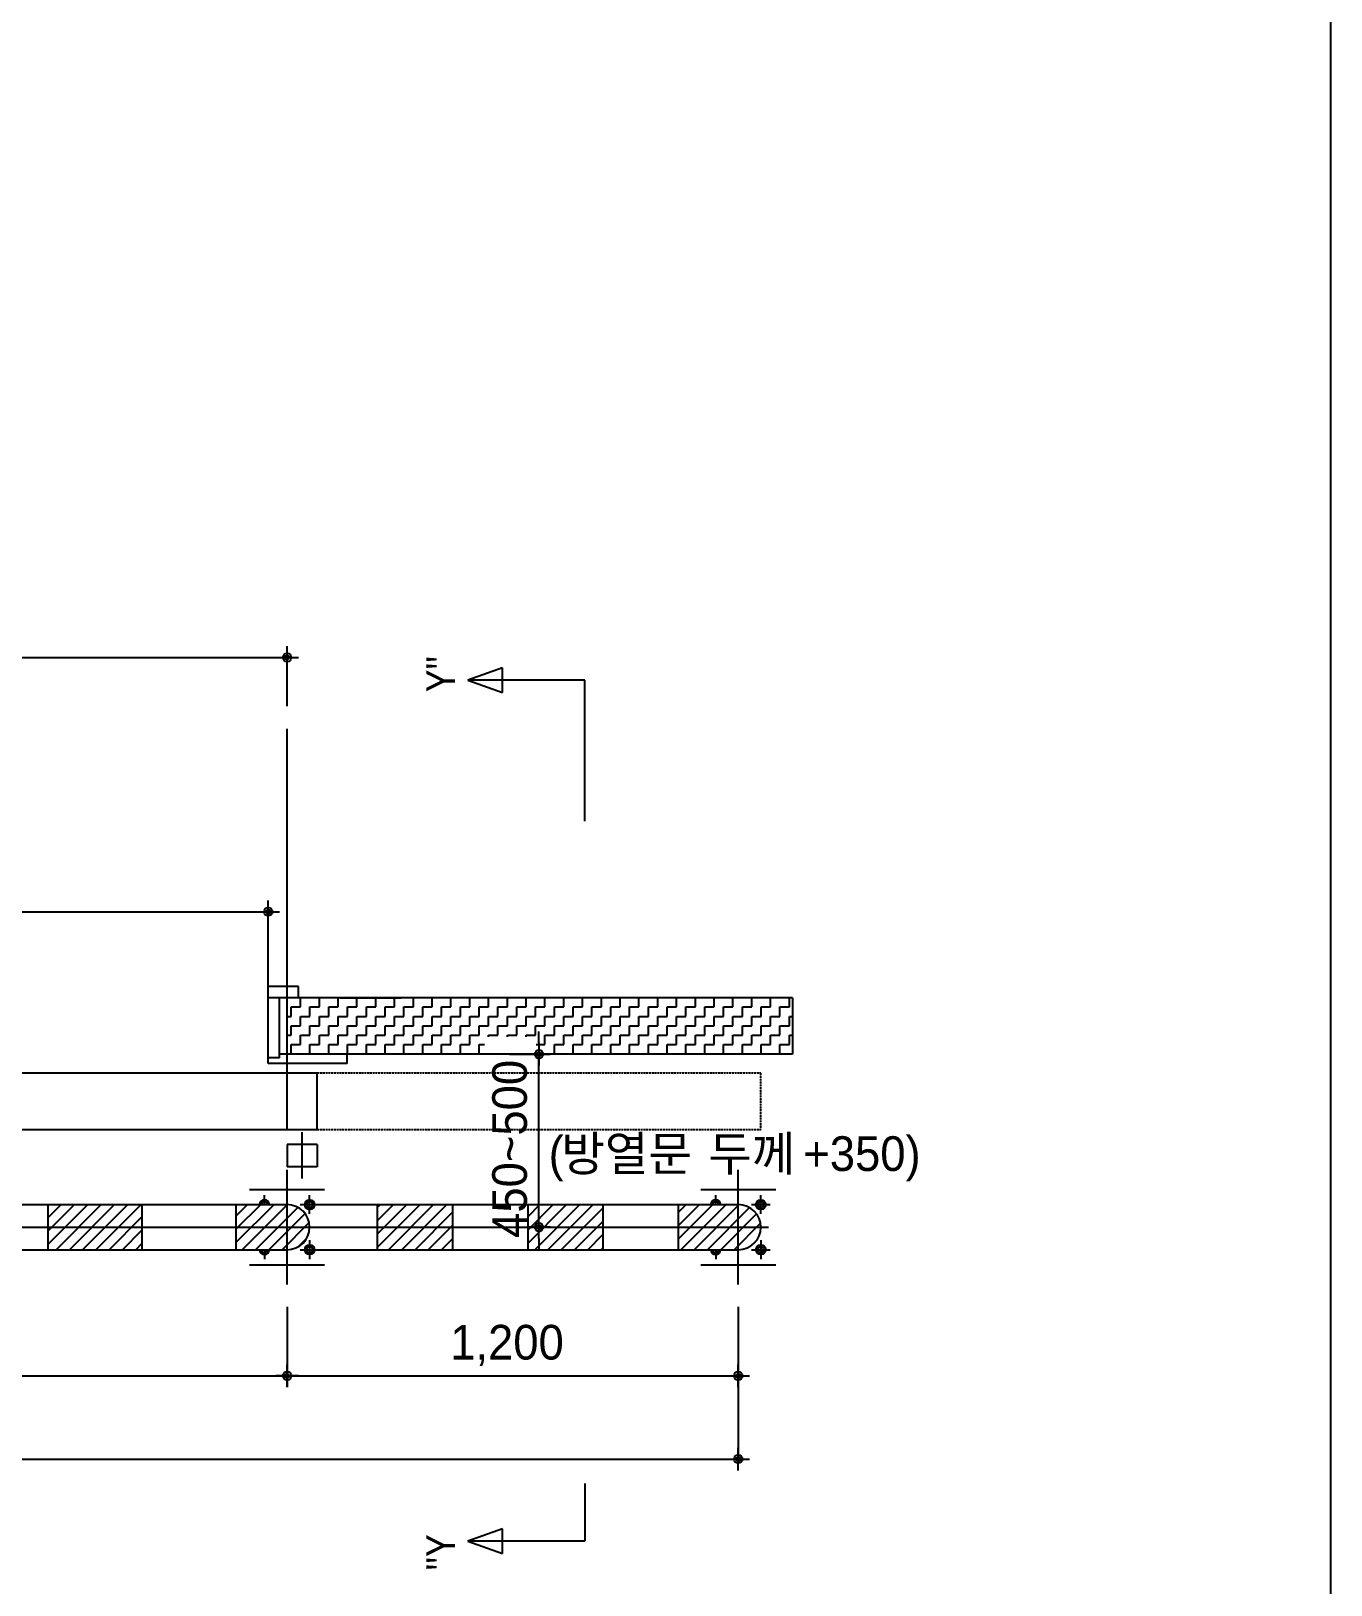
# Model space of a CAD drawing. Header units: millimetres. Extents: x 252735598 to 254973116, y 504272514 to 504550014.
# Drawn here: x 254864242 to 254887287, y 504298900 to 504326450 of the extents above; entities that cross this region are included whole.
import ezdxf

# ---------------------------------------------------------------- set-up
doc = ezdxf.new("R2010")
doc.units = ezdxf.units.MM
doc.linetypes.add('CENTER', pattern=[65, 60, -2, 1, -2])
doc.linetypes.add('DASHED2', pattern=[0.375, 0.25, -0.125])
for name, color, linetype in [('CON', 1, 'Continuous'), ('DIM', 7, 'Continuous'), ('HATCH', 8, 'Continuous'), ('STEEL', 5, 'Continuous'), ('text-1', 3, 'Continuous')]:
    doc.layers.add(name, color=color, linetype=linetype)
doc.styles.add('GHS', font='malgun.ttf')
doc.styles.add('JAS(HY울릉도M)', font='')
doc.styles.get('JAS(HY울릉도M)').set_extended_font_data('Dotum')

msp = doc.modelspace()

# ---------------------------------------------------------------- linework, layer by layer
for p, q in [((254872600.3, 504315160.5, 3333.3), (254871986.6, 504314942.1, 3333.3)), ((254869019.2, 504309147.7, 3333.3), (254869019.2, 504309310.4, 3333.3)), ((254869352.6, 504309147.7, 3333.3), (254869352.6, 504309310.4, 3333.3)), ((254869685.9, 504309147.7, 3333.3), (254869685.9, 504309310.4, 3333.3)), ((254870019.2, 504309147.7, 3333.3), (254870019.2, 504309310.4, 3333.3)), ((254870352.6, 504309147.7, 3333.3), (254870352.6, 504309310.4, 3333.3)), ((254870685.9, 504309147.7, 3333.3), (254870685.9, 504309310.4, 3333.3)), ((254871019.2, 504309147.7, 3333.3), (254871019.2, 504309310.4, 3333.3)), ((254871352.6, 504309147.7, 3333.3), (254871352.6, 504309310.4, 3333.3)), ((254871685.9, 504309147.7, 3333.3), (254871685.9, 504309310.4, 3333.3)), ((254872019.2, 504309147.7, 3333.3), (254872019.2, 504309310.4, 3333.3)), ((254872352.6, 504309147.7, 3333.3), (254872352.6, 504309310.4, 3333.3)), ((254872685.9, 504309147.7, 3333.3), (254872685.9, 504309310.4, 3333.3)), ((254873019.2, 504309147.7, 3333.3), (254873019.2, 504309310.4, 3333.3)), ((254873352.6, 504309147.7, 3333.3), (254873352.6, 504309310.4, 3333.3)), ((254873685.9, 504309147.7, 3333.3), (254873685.9, 504309310.4, 3333.3)), ((254874019.2, 504309147.7, 3333.3), (254874019.2, 504309310.4, 3333.3)), ((254874352.6, 504309147.7, 3333.3), (254874352.6, 504309310.4, 3333.3)), ((254874685.9, 504309147.7, 3333.3), (254874685.9, 504309310.4, 3333.3)), ((254875019.2, 504309147.7, 3333.3), (254875019.2, 504309310.4, 3333.3)), ((254875352.6, 504309147.7, 3333.3), (254875352.6, 504309310.4, 3333.3)), ((254875685.9, 504309147.7, 3333.3), (254875685.9, 504309310.4, 3333.3)), ((254876019.2, 504309147.7, 3333.3), (254876019.2, 504309310.4, 3333.3)), ((254876352.6, 504309147.7, 3333.3), (254876352.6, 504309310.4, 3333.3)), ((254876685.9, 504309147.7, 3333.3), (254876685.9, 504309310.4, 3333.3)), ((254877019.2, 504309147.7, 3333.3), (254877019.2, 504309310.4, 3333.3)), ((254877352.6, 504309147.7, 3333.3), (254877352.6, 504309310.4, 3333.3)), ((254877685.9, 504309147.7, 3333.3), (254877685.9, 504309310.4, 3333.3)), ((254877743, 504309310.4, 3333.3), (254877743, 504308310.4, 3333.3)), ((254868780.3, 504308981, 3333.3), (254868852.6, 504308981, 3333.3)), ((254868852.6, 504309147.7, 3333.3), (254869019.2, 504309147.7, 3333.3)), ((254868852.6, 504308981, 3333.3), (254868852.6, 504309147.7, 3333.3)), ((254869019.2, 504308981, 3333.3), (254869185.9, 504308981, 3333.3)), ((254869019.2, 504308814.3, 3333.3), (254869019.2, 504308981, 3333.3)), ((254869185.9, 504309147.7, 3333.3), (254869352.6, 504309147.7, 3333.3)), ((254869185.9, 504308981, 3333.3), (254869185.9, 504309147.7, 3333.3)), ((254869352.6, 504308981, 3333.3), (254869519.2, 504308981, 3333.3)), ((254869352.6, 504308814.3, 3333.3), (254869352.6, 504308981, 3333.3)), ((254869519.2, 504309147.7, 3333.3), (254869685.9, 504309147.7, 3333.3)), ((254869519.2, 504308981, 3333.3), (254869519.2, 504309147.7, 3333.3)), ((254869685.9, 504308981, 3333.3), (254869852.6, 504308981, 3333.3)), ((254869685.9, 504308814.3, 3333.3), (254869685.9, 504308981, 3333.3)), ((254869852.6, 504309147.7, 3333.3), (254870019.2, 504309147.7, 3333.3)), ((254869852.6, 504308981, 3333.3), (254869852.6, 504309147.7, 3333.3)), ((254870019.2, 504308981, 3333.3), (254870185.9, 504308981, 3333.3)), ((254870019.2, 504308814.3, 3333.3), (254870019.2, 504308981, 3333.3)), ((254870185.9, 504309147.7, 3333.3), (254870352.6, 504309147.7, 3333.3)), ((254870185.9, 504308981, 3333.3), (254870185.9, 504309147.7, 3333.3)), ((254870352.6, 504308981, 3333.3), (254870519.2, 504308981, 3333.3)), ((254870352.6, 504308814.3, 3333.3), (254870352.6, 504308981, 3333.3)), ((254870519.2, 504309147.7, 3333.3), (254870685.9, 504309147.7, 3333.3)), ((254870519.2, 504308981, 3333.3), (254870519.2, 504309147.7, 3333.3)), ((254870685.9, 504308981, 3333.3), (254870852.6, 504308981, 3333.3)), ((254870685.9, 504308814.3, 3333.3), (254870685.9, 504308981, 3333.3)), ((254870852.6, 504309147.7, 3333.3), (254871019.2, 504309147.7, 3333.3)), ((254870852.6, 504308981, 3333.3), (254870852.6, 504309147.7, 3333.3)), ((254871019.2, 504308981, 3333.3), (254871185.9, 504308981, 3333.3)), ((254871019.2, 504308814.3, 3333.3), (254871019.2, 504308981, 3333.3)), ((254871185.9, 504309147.7, 3333.3), (254871352.6, 504309147.7, 3333.3)), ((254871185.9, 504308981, 3333.3), (254871185.9, 504309147.7, 3333.3)), ((254871352.6, 504308981, 3333.3), (254871519.2, 504308981, 3333.3)), ((254871352.6, 504308814.3, 3333.3), (254871352.6, 504308981, 3333.3)), ((254871519.2, 504309147.7, 3333.3), (254871685.9, 504309147.7, 3333.3)), ((254871519.2, 504308981, 3333.3), (254871519.2, 504309147.7, 3333.3)), ((254871685.9, 504308981, 3333.3), (254871852.6, 504308981, 3333.3)), ((254871685.9, 504308814.3, 3333.3), (254871685.9, 504308981, 3333.3)), ((254871852.6, 504309147.7, 3333.3), (254872019.2, 504309147.7, 3333.3)), ((254871852.6, 504308981, 3333.3), (254871852.6, 504309147.7, 3333.3)), ((254872019.2, 504308981, 3333.3), (254872185.9, 504308981, 3333.3)), ((254872019.2, 504308814.3, 3333.3), (254872019.2, 504308981, 3333.3)), ((254872185.9, 504309147.7, 3333.3), (254872352.6, 504309147.7, 3333.3)), ((254872185.9, 504308981, 3333.3), (254872185.9, 504309147.7, 3333.3)), ((254872352.6, 504308981, 3333.3), (254872519.2, 504308981, 3333.3)), ((254872352.6, 504308814.3, 3333.3), (254872352.6, 504308981, 3333.3)), ((254872519.2, 504309147.7, 3333.3), (254872685.9, 504309147.7, 3333.3)), ((254872519.2, 504308981, 3333.3), (254872519.2, 504309147.7, 3333.3)), ((254872685.9, 504308981, 3333.3), (254872852.6, 504308981, 3333.3)), ((254872685.9, 504308814.3, 3333.3), (254872685.9, 504308981, 3333.3)), ((254872852.6, 504309147.7, 3333.3), (254873019.2, 504309147.7, 3333.3)), ((254872852.6, 504308981, 3333.3), (254872852.6, 504309147.7, 3333.3)), ((254873019.2, 504308981, 3333.3), (254873185.9, 504308981, 3333.3)), ((254873019.2, 504308814.3, 3333.3), (254873019.2, 504308981, 3333.3)), ((254873185.9, 504309147.7, 3333.3), (254873352.6, 504309147.7, 3333.3)), ((254873185.9, 504308981, 3333.3), (254873185.9, 504309147.7, 3333.3)), ((254873352.6, 504308981, 3333.3), (254873519.2, 504308981, 3333.3)), ((254873352.6, 504308814.3, 3333.3), (254873352.6, 504308981, 3333.3)), ((254873519.2, 504309147.7, 3333.3), (254873685.9, 504309147.7, 3333.3)), ((254873519.2, 504308981, 3333.3), (254873519.2, 504309147.7, 3333.3)), ((254873685.9, 504308981, 3333.3), (254873852.6, 504308981, 3333.3)), ((254873685.9, 504308814.3, 3333.3), (254873685.9, 504308981, 3333.3)), ((254873852.6, 504309147.7, 3333.3), (254874019.2, 504309147.7, 3333.3)), ((254873852.6, 504308981, 3333.3), (254873852.6, 504309147.7, 3333.3)), ((254874019.2, 504308981, 3333.3), (254874185.9, 504308981, 3333.3)), ((254874019.2, 504308814.3, 3333.3), (254874019.2, 504308981, 3333.3)), ((254874185.9, 504309147.7, 3333.3), (254874352.6, 504309147.7, 3333.3)), ((254874185.9, 504308981, 3333.3), (254874185.9, 504309147.7, 3333.3)), ((254874352.6, 504308981, 3333.3), (254874519.2, 504308981, 3333.3)), ((254874352.6, 504308814.3, 3333.3), (254874352.6, 504308981, 3333.3)), ((254874519.2, 504309147.7, 3333.3), (254874685.9, 504309147.7, 3333.3)), ((254874519.2, 504308981, 3333.3), (254874519.2, 504309147.7, 3333.3)), ((254874685.9, 504308981, 3333.3), (254874852.6, 504308981, 3333.3)), ((254874685.9, 504308814.3, 3333.3), (254874685.9, 504308981, 3333.3)), ((254874852.6, 504309147.7, 3333.3), (254875019.2, 504309147.7, 3333.3)), ((254874852.6, 504308981, 3333.3), (254874852.6, 504309147.7, 3333.3)), ((254875019.2, 504308981, 3333.3), (254875185.9, 504308981, 3333.3)), ((254875019.2, 504308814.3, 3333.3), (254875019.2, 504308981, 3333.3)), ((254875185.9, 504309147.7, 3333.3), (254875352.6, 504309147.7, 3333.3)), ((254875185.9, 504308981, 3333.3), (254875185.9, 504309147.7, 3333.3)), ((254875352.6, 504308981, 3333.3), (254875519.2, 504308981, 3333.3)), ((254875352.6, 504308814.3, 3333.3), (254875352.6, 504308981, 3333.3)), ((254875519.2, 504309147.7, 3333.3), (254875685.9, 504309147.7, 3333.3)), ((254875519.2, 504308981, 3333.3), (254875519.2, 504309147.7, 3333.3)), ((254875685.9, 504308981, 3333.3), (254875852.6, 504308981, 3333.3)), ((254875685.9, 504308814.3, 3333.3), (254875685.9, 504308981, 3333.3)), ((254875852.6, 504309147.7, 3333.3), (254876019.2, 504309147.7, 3333.3)), ((254875852.6, 504308981, 3333.3), (254875852.6, 504309147.7, 3333.3)), ((254876019.2, 504308981, 3333.3), (254876185.9, 504308981, 3333.3)), ((254876019.2, 504308814.3, 3333.3), (254876019.2, 504308981, 3333.3)), ((254876185.9, 504309147.7, 3333.3), (254876352.6, 504309147.7, 3333.3)), ((254876185.9, 504308981, 3333.3), (254876185.9, 504309147.7, 3333.3)), ((254876352.6, 504308981, 3333.3), (254876519.2, 504308981, 3333.3)), ((254876352.6, 504308814.3, 3333.3), (254876352.6, 504308981, 3333.3)), ((254876519.2, 504309147.7, 3333.3), (254876685.9, 504309147.7, 3333.3)), ((254876519.2, 504308981, 3333.3), (254876519.2, 504309147.7, 3333.3)), ((254876685.9, 504308981, 3333.3), (254876852.6, 504308981, 3333.3)), ((254876685.9, 504308814.3, 3333.3), (254876685.9, 504308981, 3333.3)), ((254876852.6, 504309147.7, 3333.3), (254877019.2, 504309147.7, 3333.3)), ((254876852.6, 504308981, 3333.3), (254876852.6, 504309147.7, 3333.3)), ((254877019.2, 504308981, 3333.3), (254877185.9, 504308981, 3333.3)), ((254877019.2, 504308814.3, 3333.3), (254877019.2, 504308981, 3333.3)), ((254877185.9, 504309147.7, 3333.3), (254877352.6, 504309147.7, 3333.3)), ((254877185.9, 504308981, 3333.3), (254877185.9, 504309147.7, 3333.3)), ((254877352.6, 504308981, 3333.3), (254877519.2, 504308981, 3333.3)), ((254877352.6, 504308814.3, 3333.3), (254877352.6, 504308981, 3333.3)), ((254877519.2, 504309147.7, 3333.3), (254877685.9, 504309147.7, 3333.3)), ((254877519.2, 504308981, 3333.3), (254877519.2, 504309147.7, 3333.3)), ((254877685.9, 504308981, 3333.3), (254877743, 504308981, 3333.3)), ((254877685.9, 504308814.3, 3333.3), (254877685.9, 504308981, 3333.3)), ((254868780.3, 504308647.7, 3333.3), (254868852.6, 504308647.7, 3333.3)), ((254868852.6, 504308814.3, 3333.3), (254869019.2, 504308814.3, 3333.3)), ((254868852.6, 504308647.7, 3333.3), (254868852.6, 504308814.3, 3333.3)), ((254869019.2, 504308647.7, 3333.3), (254869185.9, 504308647.7, 3333.3)), ((254869019.2, 504308481, 3333.3), (254869019.2, 504308647.7, 3333.3)), ((254869185.9, 504308814.3, 3333.3), (254869352.6, 504308814.3, 3333.3)), ((254869185.9, 504308647.7, 3333.3), (254869185.9, 504308814.3, 3333.3)), ((254869352.6, 504308647.7, 3333.3), (254869519.2, 504308647.7, 3333.3)), ((254869352.6, 504308481, 3333.3), (254869352.6, 504308647.7, 3333.3)), ((254869519.2, 504308814.3, 3333.3), (254869685.9, 504308814.3, 3333.3)), ((254869519.2, 504308647.7, 3333.3), (254869519.2, 504308814.3, 3333.3)), ((254869685.9, 504308647.7, 3333.3), (254869852.6, 504308647.7, 3333.3)), ((254869685.9, 504308481, 3333.3), (254869685.9, 504308647.7, 3333.3)), ((254869852.6, 504308814.3, 3333.3), (254870019.2, 504308814.3, 3333.3)), ((254869852.6, 504308647.7, 3333.3), (254869852.6, 504308814.3, 3333.3)), ((254870019.2, 504308647.7, 3333.3), (254870185.9, 504308647.7, 3333.3)), ((254870019.2, 504308481, 3333.3), (254870019.2, 504308647.7, 3333.3)), ((254870185.9, 504308814.3, 3333.3), (254870352.6, 504308814.3, 3333.3)), ((254870185.9, 504308647.7, 3333.3), (254870185.9, 504308814.3, 3333.3)), ((254870352.6, 504308647.7, 3333.3), (254870519.2, 504308647.7, 3333.3)), ((254870352.6, 504308481, 3333.3), (254870352.6, 504308647.7, 3333.3)), ((254870519.2, 504308814.3, 3333.3), (254870685.9, 504308814.3, 3333.3)), ((254870519.2, 504308647.7, 3333.3), (254870519.2, 504308814.3, 3333.3)), ((254870685.9, 504308647.7, 3333.3), (254870852.6, 504308647.7, 3333.3)), ((254870685.9, 504308481, 3333.3), (254870685.9, 504308647.7, 3333.3)), ((254870852.6, 504308814.3, 3333.3), (254871019.2, 504308814.3, 3333.3)), ((254870852.6, 504308647.7, 3333.3), (254870852.6, 504308814.3, 3333.3)), ((254871019.2, 504308647.7, 3333.3), (254871185.9, 504308647.7, 3333.3)), ((254871019.2, 504308481, 3333.3), (254871019.2, 504308647.7, 3333.3)), ((254871185.9, 504308814.3, 3333.3), (254871352.6, 504308814.3, 3333.3)), ((254871185.9, 504308647.7, 3333.3), (254871185.9, 504308814.3, 3333.3)), ((254871352.6, 504308647.7, 3333.3), (254871519.2, 504308647.7, 3333.3)), ((254871352.6, 504308481, 3333.3), (254871352.6, 504308647.7, 3333.3)), ((254871519.2, 504308814.3, 3333.3), (254871685.9, 504308814.3, 3333.3)), ((254871519.2, 504308647.7, 3333.3), (254871519.2, 504308814.3, 3333.3)), ((254871685.9, 504308647.7, 3333.3), (254871852.6, 504308647.7, 3333.3)), ((254871685.9, 504308481, 3333.3), (254871685.9, 504308647.7, 3333.3)), ((254871852.6, 504308814.3, 3333.3), (254872019.2, 504308814.3, 3333.3)), ((254871852.6, 504308647.7, 3333.3), (254871852.6, 504308814.3, 3333.3)), ((254872019.2, 504308647.7, 3333.3), (254872185.9, 504308647.7, 3333.3)), ((254872019.2, 504308481, 3333.3), (254872019.2, 504308647.7, 3333.3)), ((254872185.9, 504308814.3, 3333.3), (254872352.6, 504308814.3, 3333.3)), ((254872185.9, 504308647.7, 3333.3), (254872185.9, 504308814.3, 3333.3)), ((254872352.6, 504308647.7, 3333.3), (254872519.2, 504308647.7, 3333.3)), ((254872352.6, 504308619.6, 3333.3), (254872352.6, 504308647.7, 3333.3)), ((254872519.2, 504308814.3, 3333.3), (254872685.9, 504308814.3, 3333.3)), ((254872519.2, 504308647.7, 3333.3), (254872519.2, 504308814.3, 3333.3)), ((254872685.9, 504308647.7, 3333.3), (254872852.6, 504308647.7, 3333.3)), ((254872685.9, 504308619.6, 3333.3), (254872685.9, 504308647.7, 3333.3)), ((254872852.6, 504308814.3, 3333.3), (254873019.2, 504308814.3, 3333.3)), ((254872852.6, 504308647.7, 3333.3), (254872852.6, 504308814.3, 3333.3)), ((254873019.2, 504308647.7, 3333.3), (254873185.9, 504308647.7, 3333.3)), ((254873019.2, 504308619.6, 3333.3), (254873019.2, 504308647.7, 3333.3)), ((254873185.9, 504308814.3, 3333.3), (254873352.6, 504308814.3, 3333.3)), ((254873185.9, 504308647.7, 3333.3), (254873185.9, 504308814.3, 3333.3)), ((254873352.6, 504308647.7, 3333.3), (254873519.2, 504308647.7, 3333.3)), ((254873352.6, 504308481, 3333.3), (254873352.6, 504308647.7, 3333.3)), ((254873519.2, 504308814.3, 3333.3), (254873685.9, 504308814.3, 3333.3)), ((254873519.2, 504308647.7, 3333.3), (254873519.2, 504308814.3, 3333.3)), ((254873685.9, 504308647.7, 3333.3), (254873852.6, 504308647.7, 3333.3)), ((254873685.9, 504308481, 3333.3), (254873685.9, 504308647.7, 3333.3)), ((254873852.6, 504308814.3, 3333.3), (254874019.2, 504308814.3, 3333.3)), ((254873852.6, 504308647.7, 3333.3), (254873852.6, 504308814.3, 3333.3)), ((254874019.2, 504308647.7, 3333.3), (254874185.9, 504308647.7, 3333.3)), ((254874019.2, 504308481, 3333.3), (254874019.2, 504308647.7, 3333.3)), ((254874185.9, 504308814.3, 3333.3), (254874352.6, 504308814.3, 3333.3)), ((254874185.9, 504308647.7, 3333.3), (254874185.9, 504308814.3, 3333.3)), ((254874352.6, 504308647.7, 3333.3), (254874519.2, 504308647.7, 3333.3)), ((254874352.6, 504308481, 3333.3), (254874352.6, 504308647.7, 3333.3)), ((254874519.2, 504308814.3, 3333.3), (254874685.9, 504308814.3, 3333.3)), ((254874519.2, 504308647.7, 3333.3), (254874519.2, 504308814.3, 3333.3)), ((254874685.9, 504308647.7, 3333.3), (254874852.6, 504308647.7, 3333.3)), ((254874685.9, 504308481, 3333.3), (254874685.9, 504308647.7, 3333.3)), ((254874852.6, 504308814.3, 3333.3), (254875019.2, 504308814.3, 3333.3)), ((254874852.6, 504308647.7, 3333.3), (254874852.6, 504308814.3, 3333.3)), ((254875019.2, 504308647.7, 3333.3), (254875185.9, 504308647.7, 3333.3)), ((254875019.2, 504308481, 3333.3), (254875019.2, 504308647.7, 3333.3)), ((254875185.9, 504308814.3, 3333.3), (254875352.6, 504308814.3, 3333.3)), ((254875185.9, 504308647.7, 3333.3), (254875185.9, 504308814.3, 3333.3)), ((254875352.6, 504308647.7, 3333.3), (254875519.2, 504308647.7, 3333.3)), ((254875352.6, 504308481, 3333.3), (254875352.6, 504308647.7, 3333.3)), ((254875519.2, 504308814.3, 3333.3), (254875685.9, 504308814.3, 3333.3)), ((254875519.2, 504308647.7, 3333.3), (254875519.2, 504308814.3, 3333.3)), ((254875685.9, 504308647.7, 3333.3), (254875852.6, 504308647.7, 3333.3)), ((254875685.9, 504308481, 3333.3), (254875685.9, 504308647.7, 3333.3)), ((254875852.6, 504308814.3, 3333.3), (254876019.2, 504308814.3, 3333.3)), ((254875852.6, 504308647.7, 3333.3), (254875852.6, 504308814.3, 3333.3)), ((254876019.2, 504308647.7, 3333.3), (254876185.9, 504308647.7, 3333.3)), ((254876019.2, 504308481, 3333.3), (254876019.2, 504308647.7, 3333.3)), ((254876185.9, 504308814.3, 3333.3), (254876352.6, 504308814.3, 3333.3)), ((254876185.9, 504308647.7, 3333.3), (254876185.9, 504308814.3, 3333.3)), ((254876352.6, 504308647.7, 3333.3), (254876519.2, 504308647.7, 3333.3)), ((254876352.6, 504308481, 3333.3), (254876352.6, 504308647.7, 3333.3)), ((254876519.2, 504308814.3, 3333.3), (254876685.9, 504308814.3, 3333.3)), ((254876519.2, 504308647.7, 3333.3), (254876519.2, 504308814.3, 3333.3)), ((254876685.9, 504308647.7, 3333.3), (254876852.6, 504308647.7, 3333.3)), ((254876685.9, 504308481, 3333.3), (254876685.9, 504308647.7, 3333.3)), ((254876852.6, 504308814.3, 3333.3), (254877019.2, 504308814.3, 3333.3)), ((254876852.6, 504308647.7, 3333.3), (254876852.6, 504308814.3, 3333.3)), ((254877019.2, 504308647.7, 3333.3), (254877185.9, 504308647.7, 3333.3)), ((254877019.2, 504308481, 3333.3), (254877019.2, 504308647.7, 3333.3)), ((254877185.9, 504308814.3, 3333.3), (254877352.6, 504308814.3, 3333.3)), ((254877185.9, 504308647.7, 3333.3), (254877185.9, 504308814.3, 3333.3)), ((254877352.6, 504308647.7, 3333.3), (254877519.2, 504308647.7, 3333.3)), ((254877352.6, 504308481, 3333.3), (254877352.6, 504308647.7, 3333.3)), ((254877519.2, 504308814.3, 3333.3), (254877685.9, 504308814.3, 3333.3)), ((254877519.2, 504308647.7, 3333.3), (254877519.2, 504308814.3, 3333.3)), ((254877685.9, 504308647.7, 3333.3), (254877743, 504308647.7, 3333.3)), ((254877685.9, 504308481, 3333.3), (254877685.9, 504308647.7, 3333.3)), ((254868852.6, 504308481, 3333.3), (254869019.2, 504308481, 3333.3)), ((254868852.6, 504308314.3, 3333.3), (254868852.6, 504308481, 3333.3)), ((254869185.9, 504308481, 3333.3), (254869352.6, 504308481, 3333.3)), ((254869185.9, 504308314.3, 3333.3), (254869185.9, 504308481, 3333.3)), ((254869519.2, 504308481, 3333.3), (254869685.9, 504308481, 3333.3)), ((254869519.2, 504308314.3, 3333.3), (254869519.2, 504308481, 3333.3)), ((254869852.6, 504308481, 3333.3), (254870019.2, 504308481, 3333.3)), ((254869852.6, 504308314.3, 3333.3), (254869852.6, 504308481, 3333.3)), ((254870185.9, 504308481, 3333.3), (254870352.6, 504308481, 3333.3)), ((254870185.9, 504308314.3, 3333.3), (254870185.9, 504308481, 3333.3)), ((254870519.2, 504308481, 3333.3), (254870685.9, 504308481, 3333.3)), ((254870519.2, 504308314.3, 3333.3), (254870519.2, 504308481, 3333.3)), ((254870852.6, 504308481, 3333.3), (254871019.2, 504308481, 3333.3)), ((254870852.6, 504308314.3, 3333.3), (254870852.6, 504308481, 3333.3)), ((254871185.9, 504308481, 3333.3), (254871352.6, 504308481, 3333.3)), ((254871185.9, 504308314.3, 3333.3), (254871185.9, 504308481, 3333.3)), ((254871519.2, 504308481, 3333.3), (254871685.9, 504308481, 3333.3)), ((254871519.2, 504308314.3, 3333.3), (254871519.2, 504308481, 3333.3)), ((254871852.6, 504308481, 3333.3), (254872019.2, 504308481, 3333.3)), ((254871852.6, 504308314.3, 3333.3), (254871852.6, 504308481, 3333.3)), ((254872185.9, 504308481, 3333.3), (254872281, 504308481, 3333.3)), ((254872185.9, 504308314.3, 3333.3), (254872185.9, 504308481, 3333.3)), ((254873196.9, 504308481, 3333.3), (254873352.6, 504308481, 3333.3)), ((254873519.2, 504308481, 3333.3), (254873685.9, 504308481, 3333.3)), ((254873519.2, 504308314.3, 3333.3), (254873519.2, 504308481, 3333.3)), ((254873852.6, 504308481, 3333.3), (254874019.2, 504308481, 3333.3)), ((254873852.6, 504308314.3, 3333.3), (254873852.6, 504308481, 3333.3)), ((254874185.9, 504308481, 3333.3), (254874352.6, 504308481, 3333.3)), ((254874185.9, 504308314.3, 3333.3), (254874185.9, 504308481, 3333.3)), ((254874519.2, 504308481, 3333.3), (254874685.9, 504308481, 3333.3)), ((254874519.2, 504308314.3, 3333.3), (254874519.2, 504308481, 3333.3)), ((254874852.6, 504308481, 3333.3), (254875019.2, 504308481, 3333.3)), ((254874852.6, 504308314.3, 3333.3), (254874852.6, 504308481, 3333.3)), ((254875185.9, 504308481, 3333.3), (254875352.6, 504308481, 3333.3)), ((254875185.9, 504308314.3, 3333.3), (254875185.9, 504308481, 3333.3)), ((254875519.2, 504308481, 3333.3), (254875685.9, 504308481, 3333.3)), ((254875519.2, 504308314.3, 3333.3), (254875519.2, 504308481, 3333.3)), ((254875852.6, 504308481, 3333.3), (254876019.2, 504308481, 3333.3)), ((254875852.6, 504308314.3, 3333.3), (254875852.6, 504308481, 3333.3)), ((254876185.9, 504308481, 3333.3), (254876352.6, 504308481, 3333.3)), ((254876185.9, 504308314.3, 3333.3), (254876185.9, 504308481, 3333.3)), ((254876519.2, 504308481, 3333.3), (254876685.9, 504308481, 3333.3)), ((254876519.2, 504308314.3, 3333.3), (254876519.2, 504308481, 3333.3)), ((254876852.6, 504308481, 3333.3), (254877019.2, 504308481, 3333.3)), ((254876852.6, 504308314.3, 3333.3), (254876852.6, 504308481, 3333.3)), ((254877185.9, 504308481, 3333.3), (254877352.6, 504308481, 3333.3)), ((254877185.9, 504308314.3, 3333.3), (254877185.9, 504308481, 3333.3)), ((254877519.2, 504308481, 3333.3), (254877685.9, 504308481, 3333.3)), ((254877519.2, 504308314.3, 3333.3), (254877519.2, 504308481, 3333.3)), ((254868780.3, 504308314.3, 3333.3), (254868852.6, 504308314.3, 3333.3)), ((254869019.2, 504308314.3, 3333.3), (254869185.9, 504308314.3, 3333.3)), ((254869019.2, 504308310.4, 3333.3), (254869019.2, 504308314.3, 3333.3)), ((254869352.6, 504308314.3, 3333.3), (254869519.2, 504308314.3, 3333.3)), ((254869352.6, 504308310.4, 3333.3), (254869352.6, 504308314.3, 3333.3)), ((254869685.9, 504308314.3, 3333.3), (254869852.6, 504308314.3, 3333.3)), ((254869685.9, 504308310.4, 3333.3), (254869685.9, 504308314.3, 3333.3)), ((254870019.2, 504308314.3, 3333.3), (254870185.9, 504308314.3, 3333.3)), ((254870019.2, 504308310.4, 3333.3), (254870019.2, 504308314.3, 3333.3)), ((254870352.6, 504308314.3, 3333.3), (254870519.2, 504308314.3, 3333.3)), ((254870352.6, 504308310.4, 3333.3), (254870352.6, 504308314.3, 3333.3)), ((254870685.9, 504308314.3, 3333.3), (254870852.6, 504308314.3, 3333.3)), ((254870685.9, 504308310.4, 3333.3), (254870685.9, 504308314.3, 3333.3)), ((254871019.2, 504308314.3, 3333.3), (254871185.9, 504308314.3, 3333.3)), ((254871019.2, 504308310.4, 3333.3), (254871019.2, 504308314.3, 3333.3)), ((254871352.6, 504308314.3, 3333.3), (254871519.2, 504308314.3, 3333.3)), ((254871352.6, 504308310.4, 3333.3), (254871352.6, 504308314.3, 3333.3)), ((254871685.9, 504308314.3, 3333.3), (254871852.6, 504308314.3, 3333.3)), ((254871685.9, 504308310.4, 3333.3), (254871685.9, 504308314.3, 3333.3)), ((254872019.2, 504308314.3, 3333.3), (254872185.9, 504308314.3, 3333.3)), ((254872019.2, 504308310.4, 3333.3), (254872019.2, 504308314.3, 3333.3)), ((254873352.6, 504308314.3, 3333.3), (254873519.2, 504308314.3, 3333.3)), ((254873352.6, 504308310.4, 3333.3), (254873352.6, 504308314.3, 3333.3)), ((254873685.9, 504308314.3, 3333.3), (254873852.6, 504308314.3, 3333.3)), ((254873685.9, 504308310.4, 3333.3), (254873685.9, 504308314.3, 3333.3)), ((254874019.2, 504308314.3, 3333.3), (254874185.9, 504308314.3, 3333.3)), ((254874019.2, 504308310.4, 3333.3), (254874019.2, 504308314.3, 3333.3)), ((254874352.6, 504308314.3, 3333.3), (254874519.2, 504308314.3, 3333.3)), ((254874352.6, 504308310.4, 3333.3), (254874352.6, 504308314.3, 3333.3)), ((254874685.9, 504308314.3, 3333.3), (254874852.6, 504308314.3, 3333.3)), ((254874685.9, 504308310.4, 3333.3), (254874685.9, 504308314.3, 3333.3)), ((254875019.2, 504308314.3, 3333.3), (254875185.9, 504308314.3, 3333.3)), ((254875019.2, 504308310.4, 3333.3), (254875019.2, 504308314.3, 3333.3)), ((254875352.6, 504308314.3, 3333.3), (254875519.2, 504308314.3, 3333.3)), ((254875352.6, 504308310.4, 3333.3), (254875352.6, 504308314.3, 3333.3)), ((254875685.9, 504308314.3, 3333.3), (254875852.6, 504308314.3, 3333.3)), ((254875685.9, 504308310.4, 3333.3), (254875685.9, 504308314.3, 3333.3)), ((254876019.2, 504308314.3, 3333.3), (254876185.9, 504308314.3, 3333.3)), ((254876019.2, 504308310.4, 3333.3), (254876019.2, 504308314.3, 3333.3)), ((254876352.6, 504308314.3, 3333.3), (254876519.2, 504308314.3, 3333.3)), ((254876352.6, 504308310.4, 3333.3), (254876352.6, 504308314.3, 3333.3)), ((254876685.9, 504308314.3, 3333.3), (254876852.6, 504308314.3, 3333.3)), ((254876685.9, 504308310.4, 3333.3), (254876685.9, 504308314.3, 3333.3)), ((254877019.2, 504308314.3, 3333.3), (254877185.9, 504308314.3, 3333.3)), ((254877019.2, 504308310.4, 3333.3), (254877019.2, 504308314.3, 3333.3)), ((254877352.6, 504308314.3, 3333.3), (254877519.2, 504308314.3, 3333.3)), ((254877352.6, 504308310.4, 3333.3), (254877352.6, 504308314.3, 3333.3)), ((254877685.9, 504308314.3, 3333.3), (254877743, 504308314.3, 3333.3)), ((254877685.9, 504308310.4, 3333.3), (254877685.9, 504308314.3, 3333.3)), ((254872600.3, 504299892, 3333.3), (254871986.6, 504299673.7, 3333.3))]:
    msp.add_line(p, q)
at = {"layer": 'CON'}
for p, q in [((254872600.3, 504314723.8, 3333.3), (254872600.3, 504315160.5, 3333.3)), ((254874056.7, 504314942.1, 3333.3), (254871986.6, 504314942.1, 3333.3)), ((254871986.6, 504314942.1, 3333.3), (254872600.3, 504314723.8, 3333.3)), ((254874056.7, 504312443.7, 3333.3), (254874056.7, 504314942.1, 3333.3)), ((254868980.3, 504309510.4, 3333.3), (254868446.9, 504309510.4, 3333.3)), ((254868446.9, 504308143.7, 3333.3), (254868446.9, 504309510.4, 3333.3)), ((254868980.3, 504309310.4, 3333.3), (254868980.3, 504309510.4, 3333.3)), ((254877743, 504309310.4, 3333.3), (254868446.9, 504309310.4, 3333.3)), ((254877743, 504309310.4, 3333.3), (254868646.9, 504309310.4, 3333.3)), ((254868646.9, 504308243.7, 3333.3), (254868646.9, 504309310.4, 3333.3)), ((254868646.9, 504308243.7, 3333.3), (254868446.9, 504308243.7, 3333.3)), ((254869846.9, 504308143.7, 3333.3), (254868446.9, 504308143.7, 3333.3)), ((254877743, 504308310.4, 3333.3), (254868646.9, 504308310.4, 3333.3)), ((254869846.9, 504308143.7, 3333.3), (254869846.9, 504308310.4, 3333.3)), ((254851580.3, 504307977, 3333.3), (254869313.6, 504307977, 3333.3)), ((254869313.6, 504306977, 3333.3), (254869313.6, 504307977, 3333.3)), ((254851580.3, 504306977, 3333.3), (254869313.6, 504306977, 3333.3)), ((254868780.3, 504306710.4, 3333.3), (254868780.3, 504306310.4, 3333.3)), ((254869313.6, 504306710.4, 3333.3), (254868780.3, 504306710.4, 3333.3)), ((254869046.9, 504306105.4, 3333.3), (254869046.9, 504306927, 3333.3)), ((254869313.6, 504306710.4, 3333.3), (254869313.6, 504306310.4, 3333.3)), ((254869313.6, 504306310.4, 3333.3), (254868780.3, 504306310.4, 3333.3)), ((254852113.6, 504305643.7, 3333.3), (254868780.3, 504305643.7, 3333.3)), ((254864547.4, 504304843.7, 3333.3), (254864547.4, 504305643.7, 3333.3)), ((254866214, 504304843.7, 3333.3), (254866214, 504305643.7, 3333.3)), ((254867880.7, 504304843.7, 3333.3), (254867880.7, 504305643.7, 3333.3)), ((254869020.6, 504305643.7, 3333.3), (254876780.3, 504305643.7, 3333.3)), ((254870380.3, 504305643.7, 3333.3), (254870380.3, 504304843.7, 3333.3)), ((254871713.6, 504305643.7, 3333.3), (254871713.6, 504304843.7, 3333.3)), ((254873046.9, 504305643.7, 3333.3), (254873046.9, 504304843.7, 3333.3)), ((254874380.3, 504305643.7, 3333.3), (254874380.3, 504304843.7, 3333.3)), ((254874380.3, 504305643.7, 3333.3), (254874380.3, 504304843.7, 3333.3)), ((254874380.3, 504305643.7, 3333.3), (254874380.3, 504304843.7, 3333.3)), ((254875713.6, 504305643.7, 3333.3), (254875713.6, 504304843.7, 3333.3)), ((254875713.6, 504305643.7, 3333.3), (254875713.6, 504304843.7, 3333.3)), ((254852113.6, 504304843.7, 3333.3), (254868780.3, 504304843.7, 3333.3)), ((254869020.6, 504304843.7, 3333.3), (254876780.3, 504304843.7, 3333.3)), ((254874056.7, 504300697.9, 3333.3), (254874056.7, 504299673.7, 3333.3)), ((254872600.3, 504299455.3, 3333.3), (254872600.3, 504299892, 3333.3)), ((254871986.6, 504299673.7, 3333.3), (254872600.3, 504299455.3, 3333.3)), ((254874056.7, 504299673.7, 3333.3), (254871986.6, 504299673.7, 3333.3))]:
    msp.add_line(p, q, dxfattribs=at)
at = {"layer": 'CON', "color": 1, "linetype": 'CENTER'}
for p, q in [((254868780.3, 504306977, 3333.3), (254868780.3, 504314077.9, 3333.3)), ((254868780.3, 504304228.4, 3333.3), (254868780.3, 504306258.9, 3333.3)), ((254876780.3, 504304228.4, 3333.3), (254876780.3, 504306258.9, 3333.3)), ((254842854.3, 504305243.7, 3333.3), (254876780.3, 504305243.7, 3333.3))]:
    msp.add_line(p, q, dxfattribs=at)
at = {"layer": 'CON', "color": 252, "linetype": 'DASHED2', "ltscale": 2}
for p, q in [((254869313.6, 504307977, 3333.3), (254877180.3, 504307977, 3333.3)), ((254877180.3, 504306977, 3333.3), (254877180.3, 504307977, 3333.3)), ((254869313.6, 504306977, 3333.3), (254877180.3, 504306977, 3333.3))]:
    msp.add_line(p, q, dxfattribs=at)
at = {"layer": 'CON', "color": 3}
for p, q in [((254864547.4, 504305413.2, 3333.3), (254864777.8, 504305643.7, 3333.3)), ((254864547.4, 504305177.5, 3333.3), (254865013.5, 504305643.7, 3333.3)), ((254864547.4, 504304941.8, 3333.3), (254865249.2, 504305643.7, 3333.3)), ((254864684.9, 504304843.7, 3333.3), (254865484.9, 504305643.7, 3333.3)), ((254864920.6, 504304843.7, 3333.3), (254865720.6, 504305643.7, 3333.3)), ((254865156.3, 504304843.7, 3333.3), (254865956.3, 504305643.7, 3333.3)), ((254865392, 504304843.7, 3333.3), (254866192, 504305643.7, 3333.3)), ((254867880.7, 504305446.7, 3333.3), (254868077.7, 504305643.7, 3333.3)), ((254867880.7, 504305211, 3333.3), (254868313.4, 504305643.7, 3333.3)), ((254867880.7, 504304975.3, 3333.3), (254868549.1, 504305643.7, 3333.3)), ((254867984.8, 504304843.7, 3333.3), (254868780.3, 504305639.2, 3333.3)), ((254868220.5, 504304843.7, 3333.3), (254868971.7, 504305594.9, 3333.3)), ((254868780.3, 504305639.2, 3333.3), (254868784.7, 504305643.7, 3333.3)), ((254870380.3, 504305589.3, 3333.3), (254870434.7, 504305643.7, 3333.3)), ((254870380.3, 504305353.6, 3333.3), (254870670.4, 504305643.7, 3333.3)), ((254870380.3, 504305117.9, 3333.3), (254870906.1, 504305643.7, 3333.3)), ((254870380.3, 504304882.2, 3333.3), (254871141.8, 504305643.7, 3333.3)), ((254870577.5, 504304843.7, 3333.3), (254871377.5, 504305643.7, 3333.3)), ((254870813.2, 504304843.7, 3333.3), (254871613.2, 504305643.7, 3333.3)), ((254873046.9, 504305427.5, 3333.3), (254873263.1, 504305643.7, 3333.3)), ((254873046.9, 504305191.8, 3333.3), (254873498.8, 504305643.7, 3333.3)), ((254873046.9, 504304956.1, 3333.3), (254873734.5, 504305643.7, 3333.3)), ((254873170.2, 504304843.7, 3333.3), (254873970.2, 504305643.7, 3333.3)), ((254873405.9, 504304843.7, 3333.3), (254874205.9, 504305643.7, 3333.3)), ((254875713.6, 504305501.5, 3333.3), (254875855.8, 504305643.7, 3333.3)), ((254875713.6, 504305030.1, 3333.3), (254876327.2, 504305643.7, 3333.3)), ((254875713.6, 504305265.8, 3333.3), (254876091.5, 504305643.7, 3333.3)), ((254875762.9, 504304843.7, 3333.3), (254876562.9, 504305643.7, 3333.3)), ((254875998.6, 504304843.7, 3333.3), (254876798.2, 504305643.3, 3333.3)), ((254876234.3, 504304843.7, 3333.3), (254876980.6, 504305589.9, 3333.3)), ((254865627.7, 504304843.7, 3333.3), (254866214, 504305430, 3333.3)), ((254868456.2, 504304843.7, 3333.3), (254869098.5, 504305486, 3333.3)), ((254868691.9, 504304843.7, 3333.3), (254869172.1, 504305323.9, 3333.3)), ((254871048.9, 504304843.7, 3333.3), (254871713.6, 504305508.4, 3333.3)), ((254873641.6, 504304843.7, 3333.3), (254874380.3, 504305582.3, 3333.3)), ((254873877.3, 504304843.7, 3333.3), (254874380.3, 504305346.6, 3333.3)), ((254876470, 504304843.7, 3333.3), (254877104.4, 504305478.1, 3333.3)), ((254876705.7, 504304843.7, 3333.3), (254877174.3, 504305312.3, 3333.3)), ((254865863.4, 504304843.7, 3333.3), (254866214, 504305194.3, 3333.3)), ((254868982.4, 504304898.5, 3333.3), (254869125.4, 504305041.5, 3333.3)), ((254868982.4, 504304898.5, 3333.3), (254869125.4, 504305041.5, 3333.3)), ((254871284.6, 504304843.7, 3333.3), (254871713.6, 504305272.7, 3333.3)), ((254871520.3, 504304843.7, 3333.3), (254871713.6, 504305037, 3333.3)), ((254874113, 504304843.7, 3333.3), (254874380.3, 504305110.9, 3333.3)), ((254866099.1, 504304843.7, 3333.3), (254866214, 504304958.6, 3333.3)), ((254874348.7, 504304843.7, 3333.3), (254874380.3, 504304875.2, 3333.3)), ((254877025.3, 504304927.5, 3333.3), (254877096.4, 504304998.7, 3333.3))]:
    msp.add_line(p, q, dxfattribs=at)
at = {"layer": 'CON'}
for centre in [(254868780.3, 504305243.7, 3333.3), (254876780.3, 504305243.7, 3333.3)]:
    msp.add_arc(centre, 400, 270, 90, dxfattribs=at)
at = {"layer": 'DIM', "color": 0}
for p, q in [((254868780.3, 504315144.2, 3333.3), (254868780.3, 504315544.2, 3333.3)), ((254868580.3, 504315344.2, 3333.3), (254868980.3, 504315344.2, 3333.3)), ((254868246.9, 504310835.6, 3333.3), (254868646.9, 504310835.6, 3333.3)), ((254868446.9, 504310635.6, 3333.3), (254868446.9, 504311035.6, 3333.3)), ((254873246.9, 504308510.4, 3333.3), (254873246.9, 504308110.4, 3333.3)), ((254873046.9, 504308310.4, 3333.3), (254873446.9, 504308310.4, 3333.3)), ((254873246.9, 504305043.7, 3333.3), (254873246.9, 504305443.7, 3333.3)), ((254873446.9, 504305243.7, 3333.3), (254873046.9, 504305243.7, 3333.3)), ((254868980.3, 504302607.1, 3333.3), (254868580.3, 504302607.1, 3333.3)), ((254868580.3, 504302607.1, 3333.3), (254868980.3, 504302607.1, 3333.3)), ((254868780.3, 504302807.1, 3333.3), (254868780.3, 504302407.1, 3333.3)), ((254868780.3, 504302407.1, 3333.3), (254868780.3, 504302807.1, 3333.3)), ((254876580.3, 504302607.1, 3333.3), (254876980.3, 504302607.1, 3333.3)), ((254876780.3, 504302407.1, 3333.3), (254876780.3, 504302807.1, 3333.3)), ((254876780.3, 504300931.6, 3333.3), (254876780.3, 504301331.6, 3333.3)), ((254876580.3, 504301131.6, 3333.3), (254876980.3, 504301131.6, 3333.3))]:
    msp.add_line(p, q, dxfattribs=at)
at = {"layer": 'DIM', "color": 9}
for p, q in [((254852313.6, 504315344.2, 3333.3), (254868580.3, 504315344.2, 3333.3)), ((254868780.3, 504314477.9, 3333.3), (254868780.3, 504315344.2, 3333.3)), ((254852646.9, 504310835.6, 3333.3), (254868246.9, 504310835.6, 3333.3)), ((254868446.9, 504308789, 3333.3), (254868446.9, 504310835.6, 3333.3)), ((254869713.6, 504309310.4, 3333.3), (254870802.6, 504309310.4, 3333.3)), ((254873246.9, 504308510.4, 3333.3), (254873246.9, 504308710.4, 3333.3)), ((254872726.8, 504308310.4, 3333.3), (254873246.9, 504308310.4, 3333.3)), ((254873246.9, 504305243.7, 3333.3), (254873246.9, 504308310.4, 3333.3)), ((254872084.6, 504305243.7, 3333.3), (254873246.9, 504305243.7, 3333.3)), ((254873246.9, 504305043.7, 3333.3), (254873246.9, 504304843.7, 3333.3)), ((254868780.3, 504303828.4, 3333.3), (254868780.3, 504302607.1, 3333.3)), ((254868780.3, 504303828.4, 3333.3), (254868780.3, 504302607.1, 3333.3)), ((254876780.3, 504303828.4, 3333.3), (254876780.3, 504302607.1, 3333.3)), ((254876780.3, 504303828.4, 3333.3), (254876780.3, 504301131.6, 3333.3)), ((254852313.6, 504302607.1, 3333.3), (254868580.3, 504302607.1, 3333.3)), ((254868980.3, 504302607.1, 3333.3), (254876580.3, 504302607.1, 3333.3)), ((254844313.6, 504301131.6, 3333.3), (254876580.3, 504301131.6, 3333.3))]:
    msp.add_line(p, q, dxfattribs=at)
at = {"layer": 'DIM', "color": 0}
for centre, radius in [((254868780.3, 504315344.2, 3333.3), 75), ((254868780.3, 504315344.2, 3333.3), 37.5), ((254868446.9, 504310835.6, 3333.3), 75), ((254868446.9, 504310835.6, 3333.3), 37.5), ((254873246.9, 504308310.4, 3333.3), 75), ((254873246.9, 504308310.4, 3333.3), 37.5), ((254873246.9, 504305243.7, 3333.3), 75), ((254873246.9, 504305243.7, 3333.3), 37.5), ((254868780.3, 504302607.1, 3333.3), 75), ((254868780.3, 504302607.1, 3333.3), 75), ((254868780.3, 504302607.1, 3333.3), 37.5), ((254868780.3, 504302607.1, 3333.3), 37.5), ((254876780.3, 504302607.1, 3333.3), 75), ((254876780.3, 504302607.1, 3333.3), 37.5), ((254876780.3, 504301131.6, 3333.3), 75), ((254876780.3, 504301131.6, 3333.3), 37.5)]:
    msp.add_circle(centre, radius, dxfattribs=at)
at = {"layer": 'HATCH', "color": 253}
msp.add_line((254887286.7, 504272514.2, 3333.3), (254887286.7, 504381514.2, 3333.3), dxfattribs=at)
at = {"layer": 'STEEL', "color": 2}
for p, q in [((254868113.6, 504305910.4, 3333.3), (254869446.9, 504305910.4, 3333.3)), ((254876113.6, 504305910.4, 3333.3), (254877446.9, 504305910.4, 3333.3)), ((254868113.6, 504304577, 3333.3), (254869446.9, 504304577, 3333.3)), ((254876113.6, 504304577, 3333.3), (254877446.9, 504304577, 3333.3))]:
    msp.add_line(p, q, dxfattribs=at)
at = {"layer": 'STEEL', "color": 1}
for p, q in [((254868380.3, 504305643.7, 3333.3), (254868380.3, 504305810.4, 3333.3)), ((254869013.6, 504305643.7, 3333.3), (254869346.9, 504305643.7, 3333.3)), ((254869180.3, 504305477, 3333.3), (254869180.3, 504305810.4, 3333.3)), ((254876380.3, 504305643.7, 3333.3), (254876380.3, 504305810.4, 3333.3)), ((254877013.6, 504305643.7, 3333.3), (254877346.9, 504305643.7, 3333.3)), ((254877180.3, 504305477, 3333.3), (254877180.3, 504305810.4, 3333.3)), ((254868246.9, 504305243.7, 3333.3), (254869313.6, 504305243.7, 3333.3)), ((254876246.9, 504305243.7, 3333.3), (254877313.6, 504305243.7, 3333.3)), ((254868380.3, 504304843.7, 3333.3), (254868380.3, 504304677, 3333.3)), ((254869013.6, 504304843.7, 3333.3), (254869346.9, 504304843.7, 3333.3)), ((254869180.3, 504305010.4, 3333.3), (254869180.3, 504304677, 3333.3)), ((254876380.3, 504304843.7, 3333.3), (254876380.3, 504304677, 3333.3)), ((254877013.6, 504304843.7, 3333.3), (254877346.9, 504304843.7, 3333.3)), ((254877180.3, 504305010.4, 3333.3), (254877180.3, 504304677, 3333.3))]:
    msp.add_line(p, q, dxfattribs=at)
at = {"layer": 'STEEL', "color": 2}
for centre, radius in [((254869180.3, 504305643.7, 3333.3), 86.7), ((254869180.3, 504305643.7, 3333.3), 53.3), ((254877180.3, 504305643.7, 3333.3), 86.7), ((254877180.3, 504305643.7, 3333.3), 53.3), ((254869180.3, 504304843.7, 3333.3), 86.7), ((254869180.3, 504304843.7, 3333.3), 53.3), ((254877180.3, 504304843.7, 3333.3), 86.7), ((254877180.3, 504304843.7, 3333.3), 53.3)]:
    msp.add_circle(centre, radius, dxfattribs=at)
for centre, radius, start, end in [((254868380.3, 504305643.7, 3333.3), 86.7, 0, 180), ((254868380.3, 504305643.7, 3333.3), 53.3, 0, 180), ((254876380.3, 504305643.7, 3333.3), 86.7, 0, 180), ((254876380.3, 504305643.7, 3333.3), 53.3, 0, 180), ((254868380.3, 504304843.7, 3333.3), 86.7, 180, 0), ((254868380.3, 504304843.7, 3333.3), 53.3, 180, 0), ((254876380.3, 504304843.7, 3333.3), 86.7, 180, 0), ((254876380.3, 504304843.7, 3333.3), 53.3, 180, 0)]:
    msp.add_arc(centre, radius, start, end, dxfattribs=at)

# ---------------------------------------------------------------- texts
at = {"layer": 'CON', "color": 7, "style": 'GHS'}
for s, p in [('Y"', (254871756.1, 504314742.6, 3333.3)), ('"Y', (254871756.1, 504299142.2, 3333.3))]:
    msp.add_text(s, height=505.75, rotation=90, dxfattribs=at).set_placement(p)
at = {"layer": 'text-1', "style": 'JAS(HY울릉도M)'}
msp.add_text('450~500', height=615.38, rotation=90, dxfattribs=at).set_placement((254873032.5, 504305053.3, 3333.3))
for s, height, p in [('(', 615.4, (254873417.5, 504306239.5, 3333.3)), ('방열문', 615.38, (254873642.3, 504306239.5, 3333.3)), ('두께', 615.38, (254876248.2, 504306239.5, 3333.3)), ('+350)', 615.38, (254877932.1, 504306239.5, 3333.3)), ('1,200', 615.38, (254871672.1, 504302895.8, 3333.3))]:
    msp.add_text(s, height=height, dxfattribs=at).set_placement(p)

doc.saveas('drawing.dxf')
